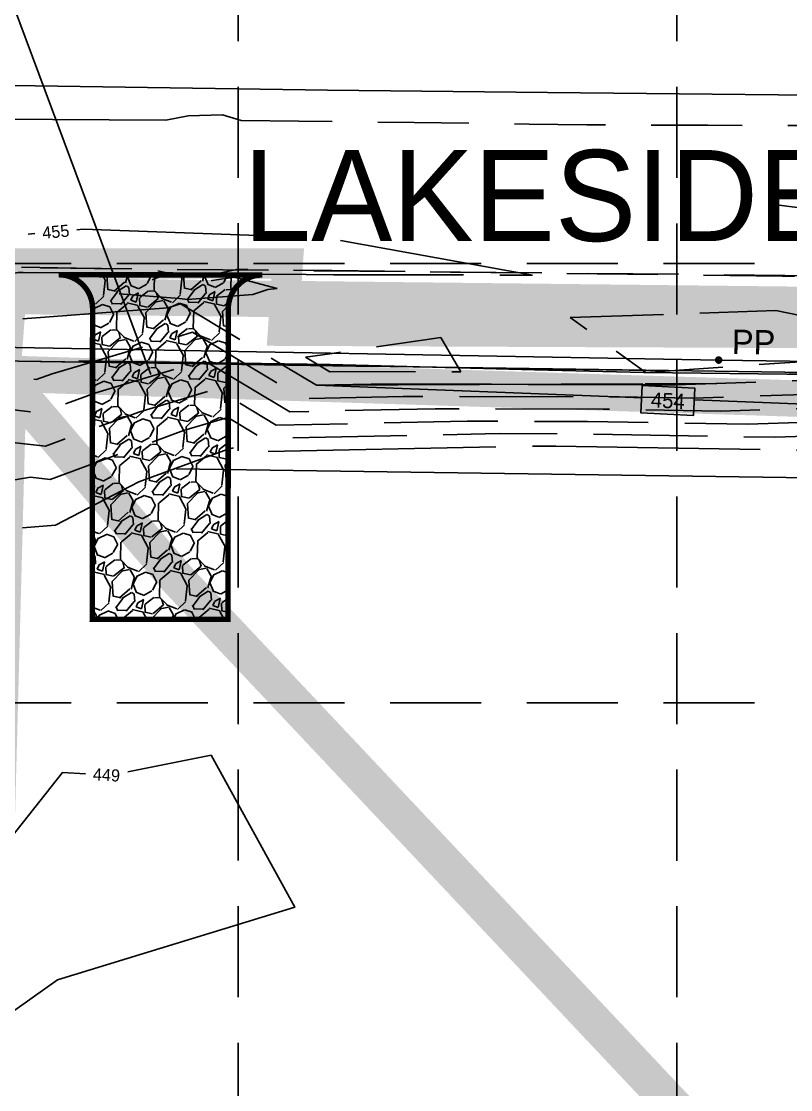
# Model space of a CAD drawing. Header units: inches. Extents: x 2439273 to 2445077, y 7048639 to 7057917.
# Drawn here: x 2439933.4 to 2440186.6, y 7054019.2 to 7054371.1 of the extents above; entities that cross this region are included whole.
import ezdxf
from ezdxf.enums import TextEntityAlignment as Align

# ---------------------------------------------------------------- set-up
doc = ezdxf.new("R2010")
doc.units = ezdxf.units.IN
doc.header["$LTSCALE"] = 300
doc.header["$MEASUREMENT"] = 0
for name, pattern in [('DASHED', [0.29, 0.25, -0.04]), ('DASHED2', [0.15, 0.1, -0.05]), ('DASHEDX2', [0.165, 0.125, -0.04]), ('FENCELINE1', [1.28, 0.5, -0.1, 0.08, -0.1, 0.5]), ('HIDDEN', [0.375, 0.25, -0.125]), ('PHANTOM', [4.25, 3.5, -0.15, 0.15, -0.15, 0.15, -0.15])]:
    doc.linetypes.add(name, pattern=pattern)
for name, color, linetype in [('BOUNDARY', 24, 'PHANTOM'), ('DRAINAGE_AREA', 250, 'DASHEDX2'), ('EC', 43, 'DASHEDX2'), ('GRID', 254, 'HIDDEN'), ('LEGEND', 7, 'Continuous'), ('LIMITS OF DISTURBANCE', 1, 'HIDDEN'), ('new', 3, 'Continuous'), ('PAVE', 10, 'Continuous'), ('PC', 43, 'DASHEDX2'), ('PLAT_TEXT', 50, 'Continuous'), ('SILT FENCE', 200, 'Continuous')]:
    doc.layers.add(name, color=color, linetype=linetype)
doc.styles.add('symbol', font='symbol.shx')
doc.styles.add('TMODELF', font='tmodelf')
doc.linetypes.add('DEPRESSION', pattern='A,0.3,["%",symbol,S=0.05,R=180,X=0,Y=0],0.0001', length=0.3001)

msp = doc.modelspace()

# ---------------------------------------------------------------- hatches: boundary and pattern name
at = {"layer": 'LEGEND'}
h = msp.add_hatch(dxfattribs=at)
h.set_pattern_fill('GRAVEL', color=4, scale=17.863048, angle=45.991, style=0)
h.set_pattern_definition([(274.003832, (2450774.3042, 7029191.7059), (16.343154285, -214.47781244), [2.403223, -237.919513]), (230.9607317, (2450774.472, 7029189.3085), (136.081192072, 166.582543234), [4.124006, -408.276494]), (178.5014317, (2450771.8745, 7029186.1053), (265.43151956, -8.04163422), [2.90789, -287.881459]), (313.2647317, (2450770.24624, 7029177.9921), (-244.54251, 261.062155926), [3.755492, -371.793593]), (338.8247317, (2450772.82015, 7029175.2573), (-216.22562329, 84.690258743), [3.682557, -364.573617]), (43.2647317, (2450776.2541, 7029173.9271), (-261.062155926, -244.54251), [3.755492, -371.793593]), (83.6852317, (2450778.9888, 7029176.501), (-32.863076184, -291.126817009), [4.966445, -491.677709]), (118.2463317, (2450779.53505, 7029181.4373), (-195.773229927, 362.969704553), [4.688836, -464.194909]), (167.4206317, (2450777.316, 7029185.5678), (-266.305425714, 58.558012758), [3.76821, -373.053206]), (221.227432, (2450773.6382, 7029186.3885), (149.365561485, 128.91364123), [4.301994, -210.7976]), (268.3884317, (2450770.4027, 7029183.5533), (-7.604668297, -290.689905901), [5.563411, -550.778069]), (184.805132, (2450782.6613, 7029190.5871), (-163.96104773, -15.46932233), [1.89886, -187.987934]), (217.4602317, (2450780.76915, 7029190.4281), (187.034852487, 142.197994972), [3.612569, -357.645219]), (270.99103, (2450777.902, 7029188.231), (12.847663, -12.410731), [2.52621, -22.735945]), (249.189632, (2450775.491, 7029188.8208), (36.35829729, 89.0597634), [1.360414, -134.680507]), (337.792432, (2450775.0078, 7029187.549), (-50.9537072, 24.38452697), [1.923904, -94.271559]), (76.954832, (2450776.789, 7029186.822), (11.53680678, 63.36443744), [3.124765, -101.033812]), (207.556132, (2450777.4943, 7029189.866), (37.6690985, 13.2846166), [2.259515, -54.22841]), (62.3805317, (2450767.8096, 7029180.0975), (85.56441546, 165.708711402), [3.165332, -313.368689]), (116.3372317, (2450769.277, 7029182.9022), (91.681428775, -187.90860157), [2.655539, -262.897771]), (339.189632, (2450774.9248, 7029192.3483), (-89.0597634, 36.35829729), [2.72081, -133.320111]), (29.6015317, (2450777.4681, 7029191.3816), (-162.650183336, -91.244529087), [3.165332, -313.368689]), (25.435032, (2450775.7751, 7029172.4029), (-87.74892591, -39.41691496), [3.052438, -149.569519]), (340.7661317, (2450778.5317, 7029173.7138), (-203.37783428, 72.279846143), [2.557596, -253.202333]), (112.792432, (2450787.8965, 7029180.066), (-39.41682167, 87.74896814), [2.72081, -133.320111]), (63.3450317, (2450786.8425, 7029182.5744), (-109.94891264, -216.662436155), [2.994401, -296.444862]), (115.435032, (2450781.8153, 7029173.7706), (39.41691496, -87.74892591), [1.526219, -151.095738]), (147.300932, (2450787.152, 7029179.295), (-63.8013443, 36.7952894), [0.910837, -90.173186]), (211.954832, (2450786.3854, 7029179.787), (50.07982265, 26.1322815), [3.682557, -69.968667]), (232.0000317, (2450783.2609, 7029177.8382), (111.25961859, 140.88730754), [3.412735, -337.860321]), (349.681132, (2450777.9453, 7029185.705), (-38.1060565, 11.9737726), [2.576245, -61.829887]), (39.1482317, (2450780.47984, 7029185.24355), (236.677775874, 193.588644565), [4.497808, -445.282263]), (106.936432, (2450783.968, 7029188.0831), (40.29071016, -138.2657324), [1.839108, -182.072229]), (135.99103, (2450783.432, 7029189.842), (-25.258386, -0.436932), [1.071783, -16.791265]), (166.2474317, (2450782.6272, 7029177.9536), (139.57649134, -35.48454985), [2.481606, -245.679793]), (94.003832, (2450780.2168, 7029178.5435), (-16.343154285, 214.47781244), [4.806446, -235.51629]), (45.99103, (2450779.881, 7029183.338), (-0.436932, 25.258386), [4.644393, -13.218656]), (11.2958317, (2450783.1079, 7029186.6786), (-214.040925877, -41.60132091), [2.824398, -279.61519]), (300.045632, (2450785.8776, 7029187.2319), (38.9799126, -62.4905682), [2.600896, -127.444061]), (253.6370317, (2450787.1799, 7029184.9805), (-107.327073885, -368.212838772), [4.234704, -419.236349]), (221.4171317, (2450785.98686, 7029180.9173), (-174.187053085, -154.608914083), [4.480035, -443.52295])])
edge = h.paths.add_edge_path()
edge.add_line((2440012.66, 7054287.56), (2439945.66, 7054287.65))
edge.add_arc((2439945.65, 7054276.49), 11.17, -0.0357, 89.9253, ccw=False)
edge.add_line((2439956.81, 7054276.48), (2439956.69, 7054174.15))
edge.add_line((2439956.69, 7054174.15), (2440001.39, 7054174.09))
edge.add_line((2440001.39, 7054174.09), (2440001.48, 7054276.4))
edge.add_arc((2440012.64, 7054276.4), 11.17, 89.9253, 179.9643, ccw=False)

# ---------------------------------------------------------------- linework, layer by layer
at = {"flags": 128}
msp.add_lwpolyline([(2439976.04, 7054254.81), (2439812.03, 7054695.07)], dxfattribs=at)
at = {"layer": 'BOUNDARY', "color": 7, "linetype": 'Continuous', "flags": 128}
for points in [[(2439892.07, 7053268.9), (2439901.69, 7054259.57), (2440742.68, 7054247.5), (2441794.56, 7054242.16), (2442795.54, 7052844.24), (2441884.27, 7052132.52)], [(2439892.07, 7053268.9), (2439901.69, 7054259.57), (2440742.68, 7054247.5), (2441794.56, 7054242.16), (2442795.54, 7052844.24), (2441884.27, 7052132.52)], [(2441887.27, 7052134.87), (2442552.74, 7052654.61), (2442674.12, 7053013.8), (2441794.56, 7054242.16), (2440742.68, 7054247.5), (2440741.35, 7054212.88), (2439984.36, 7054223.74)], [(2441887.27, 7052134.87), (2442552.74, 7052654.61), (2442674.12, 7053013.8), (2441794.56, 7054242.16), (2440742.68, 7054247.5), (2440741.35, 7054212.88), (2439984.36, 7054223.74)]]:
    msp.add_lwpolyline(points, dxfattribs=at)
msp.add_lwpolyline([(2440163.18, 7054259.54), (2440163.18, 7054259.54), (2440163.18, 7054259.54), (2440163.18, 7054259.54), (2440163.18, 7054259.54), (2440163.18, 7054259.54), (2440163.18, 7054259.54), (2440163.18, 7054259.54), (2440163.18, 7054259.54), (2440163.18, 7054259.54), (2440163.18, 7054259.54), (2440163.18, 7054259.54), (2440163.18, 7054259.54), (2440163.18, 7054259.54), (2440163.18, 7054259.54), (2440163.18, 7054259.54), (2440163.18, 7054259.54), (2440163.18, 7054259.54), (2440163.18, 7054259.54), (2440163.18, 7054259.54), (2440163.18, 7054259.54), (2440163.18, 7054259.54), (2440163.18, 7054259.54), (2440163.18, 7054259.54), (2440163.18, 7054259.54), (2440163.18, 7054259.54), (2440163.18, 7054259.54), (2440163.18, 7054259.54), (2440163.18, 7054259.54), (2440163.18, 7054259.54), (2440163.18, 7054259.54), (2440163.18, 7054259.54), (2440163.18, 7054259.54), (2440163.18, 7054259.54), (2440163.18, 7054259.54), (2440163.18, 7054259.54), (2440163.18, 7054259.54), (2440163.18, 7054259.54), (2440163.18, 7054259.54), (2440163.18, 7054259.54), (2440163.18, 7054259.54), (2440163.18, 7054259.54), (2440163.18, 7054259.54), (2440163.18, 7054259.54), (2440163.18, 7054259.54), (2440163.18, 7054259.54), (2440163.18, 7054259.54), (2440163.18, 7054259.54), (2440163.18, 7054259.54), (2440163.18, 7054259.54), (2440163.18, 7054259.54), (2440163.18, 7054259.54), (2440163.18, 7054259.54), (2440163.18, 7054259.54), (2440163.18, 7054259.54), (2440163.18, 7054259.54), (2440163.18, 7054259.54), (2440163.18, 7054259.54), (2440163.18, 7054259.54), (2440163.18, 7054259.54), (2440163.18, 7054259.54), (2440163.18, 7054259.54), (2440163.18, 7054259.54), (2440163.18, 7054259.54), (2440163.18, 7054259.54), (2440163.18, 7054259.54), (2440163.18, 7054259.54), (2440163.18, 7054259.54), (2440163.18, 7054259.54), (2440163.18, 7054259.54), (2440163.18, 7054259.54), (2440163.18, 7054259.54), (2440163.18, 7054259.54), (2440163.18, 7054259.54), (2440163.18, 7054259.54), (2440163.18, 7054259.54), (2440163.18, 7054259.54), (2440163.18, 7054259.54), (2440163.18, 7054259.54), (2440163.18, 7054259.54), (2440163.18, 7054259.54), (2440163.18, 7054259.54), (2440163.18, 7054259.54), (2440163.18, 7054259.54), (2440163.18, 7054259.54), (2440163.18, 7054259.54), (2440163.18, 7054259.54), (2440163.18, 7054259.54), (2440163.18, 7054259.54), (2440163.18, 7054259.54), (2440163.18, 7054259.54), (2440163.18, 7054259.54), (2440163.18, 7054259.54), (2440163.18, 7054259.54), (2440163.18, 7054259.54), (2440163.18, 7054259.54), (2440163.18, 7054259.54), (2440163.18, 7054259.54), (2440163.18, 7054259.54), (2440163.18, 7054259.54), (2440163.18, 7054259.54), (2440163.18, 7054259.54)], close=True, dxfattribs=at)
msp.add_lwpolyline([(2440163.18, 7054259.54), (2440163.18, 7054259.54), (2440163.18, 7054259.54), (2440163.18, 7054259.54), (2440163.18, 7054259.54), (2440163.18, 7054259.54), (2440163.18, 7054259.54), (2440163.18, 7054259.54), (2440163.18, 7054259.54), (2440163.18, 7054259.54), (2440163.18, 7054259.54), (2440163.18, 7054259.54), (2440163.18, 7054259.54), (2440163.18, 7054259.54), (2440163.18, 7054259.54), (2440163.18, 7054259.54), (2440163.18, 7054259.54), (2440163.18, 7054259.54), (2440163.18, 7054259.54), (2440163.18, 7054259.54), (2440163.18, 7054259.54), (2440163.18, 7054259.54), (2440163.18, 7054259.54), (2440163.18, 7054259.54), (2440163.18, 7054259.54), (2440163.18, 7054259.54), (2440163.18, 7054259.54), (2440163.18, 7054259.54), (2440163.18, 7054259.54), (2440163.18, 7054259.54), (2440163.18, 7054259.54), (2440163.18, 7054259.54), (2440163.18, 7054259.54), (2440163.18, 7054259.54), (2440163.18, 7054259.54), (2440163.18, 7054259.54), (2440163.18, 7054259.54), (2440163.18, 7054259.54), (2440163.18, 7054259.54), (2440163.18, 7054259.54), (2440163.18, 7054259.54), (2440163.18, 7054259.54), (2440163.18, 7054259.54), (2440163.18, 7054259.54), (2440163.18, 7054259.54), (2440163.18, 7054259.54), (2440163.18, 7054259.54), (2440163.18, 7054259.54), (2440163.18, 7054259.54), (2440163.18, 7054259.54), (2440163.18, 7054259.54), (2440163.18, 7054259.54), (2440163.18, 7054259.54), (2440163.18, 7054259.54), (2440163.18, 7054259.54), (2440163.18, 7054259.54), (2440163.18, 7054259.54), (2440163.18, 7054259.54), (2440163.18, 7054259.54), (2440163.18, 7054259.54), (2440163.18, 7054259.54), (2440163.18, 7054259.54), (2440163.18, 7054259.54), (2440163.18, 7054259.54), (2440163.18, 7054259.54), (2440163.18, 7054259.54), (2440163.18, 7054259.54), (2440163.18, 7054259.54), (2440163.18, 7054259.54), (2440163.18, 7054259.54), (2440163.18, 7054259.54), (2440163.18, 7054259.54), (2440163.18, 7054259.54), (2440163.18, 7054259.54), (2440163.18, 7054259.54), (2440163.18, 7054259.54), (2440163.18, 7054259.54), (2440163.18, 7054259.54), (2440163.18, 7054259.54), (2440163.18, 7054259.54), (2440163.18, 7054259.54), (2440163.18, 7054259.54), (2440163.18, 7054259.54), (2440163.18, 7054259.54), (2440163.18, 7054259.54), (2440163.18, 7054259.54), (2440163.18, 7054259.54), (2440163.18, 7054259.54), (2440163.18, 7054259.54), (2440163.18, 7054259.54), (2440163.18, 7054259.54), (2440163.18, 7054259.54), (2440163.18, 7054259.54), (2440163.18, 7054259.54), (2440163.18, 7054259.54), (2440163.18, 7054259.54), (2440163.18, 7054259.54), (2440163.18, 7054259.54), (2440163.18, 7054259.54), (2440163.18, 7054259.54), (2440163.18, 7054259.54), (2440163.18, 7054259.54)], close=True, dxfattribs=at)
at = {"layer": 'DRAINAGE_AREA', "color": 7, "linetype": 'DASHED', "const_width": 12, "flags": 128}
msp.add_lwpolyline([(2439927.07, 7054255.07), (2439929, 7054280.67), (2440619.13, 7054272.87), (2440855.12, 7054286.63), (2440930.94, 7054296.79), (2440991.18, 7054326.33), (2441067.88, 7054375.23), (2441071.55, 7054382.41), (2441083.37, 7054409.11), (2441093.7, 7054436.41), (2441102.52, 7054464.23), (2441109.8, 7054492.51), (2441115.51, 7054521.14), (2441119.64, 7054550.03), (2441122.27, 7054580.2), (2441123.39, 7054633.45), (2441123.9, 7054697.01), (2441123.48, 7054712.77), (2441123.62, 7054716.48), (2441124.04, 7054720.63), (2441124.71, 7054724.75), (2441125.63, 7054728.83), (2441126.79, 7054732.83), (2441128.2, 7054736.76), (2441129.84, 7054740.6), (2441131.83, 7054744.54), (2441135.13, 7054750.24), (2441136.03, 7054750.97), (2441181.58, 7054821.94), (2441182.94, 7054829.74), (2441210.98, 7054875.68), (2441225.67, 7054901.14), (2441239.01, 7054927.69), (2441250.75, 7054954.57), (2441261.02, 7054982.05), (2441262.65, 7054987.25), (2441028.19, 7055347.34), (2440803.32, 7055658.83), (2441025.73, 7055819.69), (2441064.92, 7055847.87), (2441219.34, 7055672.43), (2441244.56, 7055582.88), (2441412.53, 7055388.63), (2441492.49, 7055285.2), (2441504.9, 7055234.59), (2441580.85, 7055211.59), (2441610.78, 7055078.31), (2441748.83, 7054649.57), (2441766.62, 7054624.73)], dxfattribs=at)
msp.add_lwpolyline([(2442339.33, 7052488.11), (2441944.32, 7053038.98), (2441425.83, 7053529.27), (2440720.64, 7053748.87), (2440182.82, 7053976.89), (2439984.74, 7054187.38), (2439927.07, 7054255.07), (2441797.82, 7054196.27), (2442649.46, 7053003.31), (2442524.18, 7052632.56), (2442339.33, 7052488.11)], close=True, dxfattribs=at)
at = {"layer": 'EC', "color": 43, "linetype": 'DASHEDX2', "flags": 128}
for points in [[(2440179.48, 7054311.04), (2440228.46, 7054304.74), (2440251.32, 7054301.8), (2440311.35, 7054299.49), (2440346.02, 7054300.09), (2440352.83, 7054299.01), (2440351.47, 7054302.62), (2440354.03, 7054302.73), (2440366.02, 7054298.87), (2440419.65, 7054296.08), (2440466.49, 7054288.32), (2440474.14, 7054286.45), (2440484.36, 7054284.27), (2440470.31, 7054284.31), (2440447.9, 7054284.41), (2440395.65, 7054284.63), (2440393.7, 7054284.18), (2440385.04, 7054282.71), (2440375.62, 7054282.84), (2440374.14, 7054282.89), (2440367.27, 7054284.28), (2440374.05, 7054281.49), (2440378.25, 7054281.68), (2440385.07, 7054281.57), (2440390.74, 7054282.27), (2440411.08, 7054279.6), (2440411.09, 7054279.23), (2440413.4, 7054277.56), (2440382.9, 7054277.35), (2440376.19, 7054277.98), (2440365.07, 7054277.99), (2440365.53, 7054279.74), (2440365.48, 7054280.17), (2440362.04, 7054284.1), (2440361.79, 7054284.88), (2440349.92, 7054285.11), (2440289.39, 7054285.49), (2440268.04, 7054285.69), (2440233.26, 7054285.81), (2440233.29, 7054283.23), (2440205.43, 7054281.64), (2440205.6, 7054280.37), (2440205.82, 7054276.65), (2440220.41, 7054267.86), (2440181.75, 7054275.82), (2440114.02, 7054273.57), (2440138.91, 7054255.4), (2440233.18, 7054262.02), (2440241.41, 7054262.5), (2440243.67, 7054262.5), (2440268.89, 7054271.86), (2440321.78, 7054269.75), (2440353.91, 7054272.65), (2440378.69, 7054272.29), (2440394.51, 7054271.1), (2440468.4, 7054268.29), (2440559.88, 7054253.94), (2440560.63, 7054253.92), (2440653.9, 7054251.98), (2440702.3, 7054253.55), (2440741.41, 7054255.03), (2440758.5, 7054253.81), (2440760.27, 7054253.45), (2440762, 7054253.65), (2440811.38, 7054254.09)], [(2439884.3, 7054227.65), (2439886.86, 7054226.19), (2439888.02, 7054226.39), (2439903.09, 7054215.14), (2439936.42, 7054220.94), (2439942.87, 7054220.22), (2439986.72, 7054236.28), (2440001.35, 7054240.62), (2440012.9, 7054233.7), (2440090.71, 7054235.3), (2440114.51, 7054235.24), (2440181.58, 7054234.1), (2440206.17, 7054234.91), (2440271.62, 7054233.66), (2440296.73, 7054233.86), (2440361.92, 7054232.53), (2440368.31, 7054233.38), (2440385.98, 7054231.73), (2440530.87, 7054232.47), (2440557.62, 7054232.06), (2440626.1, 7054230.56), (2440650.72, 7054229.96), (2440722.84, 7054234.36), (2440742.28, 7054235.34), (2440745.47, 7054234.7), (2440769.37, 7054237.42), (2440802.64, 7054237.71), (2440862.06, 7054238.22), (2440899.29, 7054237.98), (2440962.13, 7054235.85), (2441001.31, 7054235.55), (2441076.28, 7054234.15), (2441151.74, 7054235.32), (2441191.64, 7054235.84), (2441228.75, 7054235.33), (2441295.5, 7054235.03), (2441318.19, 7054235.4), (2441381.33, 7054236.4), (2441406.26, 7054236.06), (2441470.16, 7054235.48), (2441493.24, 7054234.42), (2441564.59, 7054234.08), (2441591.35, 7054234.26), (2441651.38, 7054233), (2441674.91, 7054237.33), (2441733.63, 7054241.84), (2441777.54, 7054271.83)], [(2439842.19, 7054265.46), (2439863.76, 7054263.3), (2439864.41, 7054263.25), (2439865.05, 7054263.13), (2439865.68, 7054262.94), (2439866.28, 7054262.69), (2439866.84, 7054262.47), (2439867.37, 7054262.19), (2439867.86, 7054261.85), (2439868.32, 7054261.46), (2439868.69, 7054261.08), (2439869.12, 7054260.76), (2439873.75, 7054257.75), (2439875.05, 7054256.33), (2439880.36, 7054253.31), (2439902.22, 7054257.08), (2439902.6, 7054256.8), (2439903.43, 7054256.94), (2439938.28, 7054253.1), (2439943.52, 7054255.01), (2439989.67, 7054268.68), (2440026.09, 7054246.88), (2440059.04, 7054247.55), (2440130.13, 7054247.38), (2440154.46, 7054246.97), (2440234.77, 7054249.62), (2440248.34, 7054249.36), (2440339.55, 7054250.11), (2440344.8, 7054250), (2440371.28, 7054253.5), (2440444.47, 7054246.7), (2440480.07, 7054246.88), (2440559.75, 7054245.68), (2440573.88, 7054245.37), (2440652.57, 7054243.44), (2440674.24, 7054244.76), (2440738.9, 7054248.01), (2440743, 7054248.16), (2440743.52, 7054248.13), (2440754.35, 7054245.95), (2440764.95, 7054247.16), (2440839.16, 7054247.82), (2440860.07, 7054248), (2440942.79, 7054247.46), (2440961.65, 7054246.82), (2441047.75, 7054246.14), (2441076.04, 7054245.62), (2441104.51, 7054246.06), (2441192.22, 7054247.19), (2441273.8, 7054246.08), (2441294.9, 7054245.99), (2441355.11, 7054246.96), (2441380.18, 7054247.36), (2441446.45, 7054246.45), (2441470, 7054246.24), (2441531.65, 7054243.42), (2441560.94, 7054243.28), (2441629.77, 7054243.74), (2441649.54, 7054243.33), (2441712.19, 7054254.87), (2441726.15, 7054255.94), (2441736.6, 7054263.07)], [(2439866.91, 7054245.35), (2439884.69, 7054235.23), (2439892.75, 7054236.62), (2439902.93, 7054229.03), (2439925.43, 7054232.94), (2439941.34, 7054231.18), (2439972.32, 7054242.53), (2439997.46, 7054249.97), (2440017.3, 7054238.09), (2440080.15, 7054239.38), (2440119.71, 7054239.29), (2440172.54, 7054238.39), (2440215.7, 7054239.81), (2440263.86, 7054238.89), (2440311, 7054239.28), (2440356.21, 7054238.36), (2440369.3, 7054240.09), (2440405.47, 7054236.72), (2440513.94, 7054237.27), (2440558.33, 7054236.6), (2440608.69, 7054235.5), (2440651.34, 7054234.45), (2440706.64, 7054237.83), (2440742.54, 7054239.63), (2440748.43, 7054238.45), (2440767.89, 7054240.66), (2440814.81, 7054241.08), (2440861.39, 7054241.48), (2440913.79, 7054241.14), (2440961.97, 7054239.51), (2441016.79, 7054239.08), (2441076.2, 7054237.97), (2441136, 7054238.9), (2441191.83, 7054239.62), (2441243.77, 7054238.92), (2441295.3, 7054238.68), (2441330.5, 7054239.25), (2441380.95, 7054240.05), (2441419.66, 7054239.52), (2441470.11, 7054239.06), (2441506.04, 7054237.42), (2441563.37, 7054237.15), (2441604.15, 7054237.42), (2441650.77, 7054236.44), (2441687.34, 7054243.18), (2441731.14, 7054246.54), (2441763.89, 7054268.91)], [(2439854.26, 7054255.85), (2439864.43, 7054254.83), (2439864.73, 7054254.8), (2439865.03, 7054254.75), (2439865.33, 7054254.66), (2439865.61, 7054254.54), (2439865.88, 7054254.43), (2439866.13, 7054254.3), (2439866.36, 7054254.14), (2439866.57, 7054253.96), (2439866.75, 7054253.78), (2439866.95, 7054253.63), (2439869.13, 7054252.21), (2439869.75, 7054251.54), (2439882.52, 7054244.27), (2439897.49, 7054246.85), (2439902.76, 7054242.91), (2439914.43, 7054244.94), (2439939.81, 7054242.14), (2439957.92, 7054248.77), (2439993.56, 7054259.33), (2440021.7, 7054242.49), (2440069.6, 7054243.47), (2440124.92, 7054243.34), (2440163.5, 7054242.68), (2440225.23, 7054244.72), (2440256.1, 7054244.13), (2440325.28, 7054244.7), (2440350.51, 7054244.18), (2440370.29, 7054246.79), (2440424.97, 7054241.71), (2440497.01, 7054242.08), (2440559.04, 7054241.14), (2440591.28, 7054240.43), (2440651.96, 7054238.95), (2440690.44, 7054241.3), (2440742.81, 7054243.92), (2440751.39, 7054242.2), (2440766.42, 7054243.91), (2440826.99, 7054244.45), (2440860.73, 7054244.74), (2440928.29, 7054244.3), (2440961.81, 7054243.17), (2441032.27, 7054242.61), (2441076.12, 7054241.8), (2441120.25, 7054242.48), (2441192.03, 7054243.4), (2441258.79, 7054242.5), (2441295.1, 7054242.34), (2441342.8, 7054243.1), (2441380.57, 7054243.7), (2441433.06, 7054242.99), (2441470.06, 7054242.65), (2441518.85, 7054240.42), (2441562.16, 7054240.21), (2441616.96, 7054240.58), (2441650.16, 7054239.88), (2441699.76, 7054249.02), (2441728.65, 7054251.24), (2441732.81, 7054254.08)]]:
    msp.add_lwpolyline(points, dxfattribs=at)
at = {"layer": 'EC', "color": 43, "linetype": 'DASHED', "flags": 128}
for points in [[(2439951.59, 7054302.46), (2439953.74, 7054302.66), (2440008.25, 7054300.73), (2440020.98, 7054300.01), (2440036.59, 7054299.23), (2440101.68, 7054287.52), (2440036.16, 7054287.66), (2440027.08, 7054287.75), (2440005.35, 7054287.87), (2440004.64, 7054287.69), (2439996.13, 7054285.83), (2439995.97, 7054285.83), (2439994, 7054285.82), (2439995.25, 7054285.61), (2439996.14, 7054285.71), (2440003.58, 7054286.9), (2440017.63, 7054283.08), (2440014.51, 7054282.79), (2440009.6, 7054281.13), (2439988.03, 7054279.48), (2439985.43, 7054279.79), (2439965.56, 7054281.38), (2439969.58, 7054282.89), (2439969.59, 7054283.37), (2439978.61, 7054286.81), (2439980.19, 7054286.93), (2439977.42, 7054287.59), (2439977.11, 7054287.68), (2439945.76, 7054288.24), (2439933.97, 7054288.41), (2439933.3, 7054288.39), (2439932.87, 7054288.42), (2439932.29, 7054288.33), (2439931.78, 7054288.3), (2439931.11, 7054288.17), (2439930.7, 7054288.07), (2439929.89, 7054287.79), (2439929.64, 7054287.7), (2439928.63, 7054287.2), (2439928.49, 7054287.11), (2439925.19, 7054287.2), (2439915.74, 7054287.48), (2439908.02, 7054287.73), (2439903.85, 7054287.94), (2439903.25, 7054288.25), (2439903.2, 7054288.27), (2439902.21, 7054288.63), (2439902.08, 7054288.66), (2439901.14, 7054288.87), (2439900.94, 7054288.91), (2439900.04, 7054288.99), (2439899.25, 7054288.96), (2439898.94, 7054288.97), (2439892.33, 7054289.02), (2439876.04, 7054289.32)], [(2439935.64, 7054300.98), (2439937.79, 7054301.18)], [(2439851.62, 7054272.92), (2439863.09, 7054271.77), (2439864.09, 7054271.69), (2439865.07, 7054271.51), (2439866.02, 7054271.22), (2439866.94, 7054270.84), (2439867.8, 7054270.5), (2439868.61, 7054270.07), (2439869.37, 7054269.55), (2439870.06, 7054268.96), (2439870.64, 7054268.38), (2439871.28, 7054267.88), (2439877.52, 7054263.84), (2439877.6, 7054263.79), (2439877.69, 7054263.75), (2439877.79, 7054263.73), (2439877.88, 7054263.72), (2439877.98, 7054263.72), (2439878.08, 7054263.73), (2439878.18, 7054263.76), (2439878.28, 7054263.79), (2439878.37, 7054263.85), (2439878.45, 7054263.92), (2439879.87, 7054263.89), (2439899.33, 7054262.34), (2439899.41, 7054262.44), (2439899.47, 7054262.55), (2439899.52, 7054262.68), (2439899.55, 7054262.81), (2439899.57, 7054262.96), (2439899.58, 7054263.11), (2439899.57, 7054263.26), (2439902.89, 7054264.36), (2439908.45, 7054265.76), (2439929.46, 7054272.73), (2439981.55, 7054276.78), (2439985.77, 7054278.03), (2440030.49, 7054251.27), (2440048.48, 7054251.64), (2440135.34, 7054251.43), (2440145.42, 7054251.26), (2440218.2, 7054253.66), (2440242.1, 7054255.07), (2440249.98, 7054255.07), (2440306.68, 7054256), (2440329.52, 7054257.31)], [(2439933.71, 7054204.28), (2439944.6, 7054205.17), (2439972.09, 7054219.41), (2440001.12, 7054230.04), (2440005.25, 7054231.26), (2440008.51, 7054229.31), (2440101.27, 7054231.21), (2440109.3, 7054231.2), (2440190.62, 7054229.81), (2440196.64, 7054230), (2440279.38, 7054228.42), (2440282.45, 7054228.45), (2440345.96, 7054227.15), (2440359.36, 7054219.49), (2440368.07, 7054208.64), (2440374.96, 7054223.63), (2440382.7, 7054226.83), (2440458.31, 7054227.21)]]:
    msp.add_lwpolyline(points, dxfattribs=at)
at = {"layer": 'EC', "color": 43, "linetype": 'DASHEDX2', "flags": 128}
msp.add_lwpolyline([(2440026.91, 7054260.44), (2440034.89, 7054255.66), (2440037.92, 7054255.72), (2440078.08, 7054255.63), (2440071.46, 7054266.98), (2440035.72, 7054261.75), (2440026.91, 7054260.44)], close=True, dxfattribs=at)
at = {"layer": 'EC', "color": 43, "linetype": 'DEPRESSION', "flags": 128}
msp.add_lwpolyline([(2439968.39, 7054123.85), (2439995.82, 7054129.33), (2440023.36, 7054079.22), (2439945.23, 7054055.37), (2439927.84, 7054042.96), (2439924.46, 7054095.31), (2439946.86, 7054123.6), (2439954.47, 7054123.2)], dxfattribs=at)
at = {"layer": 'GRID', "linetype": 'HIDDEN', "ltscale": 0.4}
for p, q in [((2440149.49, 7049369.58), (2440148.88, 7057760.43)), ((2440006.06, 7049369.6), (2440003.76, 7057759.32)), ((2439424.76, 7054291.31), (2444925.44, 7054291.31)), ((2439424.76, 7054146.56), (2444925.44, 7054146.56))]:
    msp.add_line(p, q, dxfattribs=at)
at = {"layer": 'LEGEND', "color": 4, "const_width": 1.79}
msp.add_lwpolyline([(2440012.66, 7054287.56), (2439945.66, 7054287.65, -0.414014), (2439956.81, 7054276.48), (2439956.69, 7054174.15), (2440001.39, 7054174.09), (2440001.48, 7054276.4, -0.414413)], format="xyb", close=True, dxfattribs=at)
at = {"layer": 'LIMITS OF DISTURBANCE', "linetype": 'HIDDEN', "ltscale": 0.5, "const_width": 10, "flags": 128}
msp.add_lwpolyline([(2442127.26, 7051363.13), (2442204.09, 7051407.4), (2442248.38, 7051334.22), (2442321.6, 7051300.79), (2442978.74, 7051264.65), (2442873.88, 7051467.94), (2442844.44, 7051663.98), (2442837.95, 7051847.23), (2442855.8, 7052101.84), (2442920.69, 7052448.89), (2442846.06, 7052487.81), (2442745.47, 7052429.43), (2442638.38, 7052301.31), (2442479.38, 7052533.22), (2442601.96, 7052602.51), (2442577.23, 7052676.96), (2442623.92, 7052843.85), (2442677.39, 7052988.58), (2442817.73, 7052854.99), (2442880.11, 7052869.46), (2442848.94, 7052940.23), (2441864.58, 7054261.3), (2440019.52, 7054269.21), (2440021.06, 7054291.38), (2439890.93, 7054291.38), (2439873.84, 7053725.81), (2439992.24, 7053477.48), (2440095.11, 7053461.96), (2440589.34, 7053162.55), (2441040.79, 7052879.46), (2441280.09, 7052734.83), (2441479.14, 7052560.14), (2441546.56, 7052439.76), (2441527.16, 7052421.21), (2441549.25, 7052380.14), (2441642.5, 7052242.64), (2441664.33, 7052251.23), (2441824.68, 7051951.87), (2441858.86, 7051917.87), (2441968.47, 7052034.67), (2442364.55, 7052357.17), (2442528.26, 7052145), (2442257.34, 7051826.22), (2442200.93, 7051726.79), (2442147.48, 7051624.4), (2442128.18, 7051520.52), (2442178.81, 7051440.13), (2442105.98, 7051398.87), (2442104.54, 7051397.79), (2442122.55, 7051359.6)], close=True, dxfattribs=at)
at = {"layer": 'new', "color": 3, "linetype": 'Continuous', "flags": 128}
for points in [[(2439834.16, 7054351.38), (2440034.12, 7054348.5), (2440106.56, 7054347.71), (2440182.54, 7054346.87), (2440265.86, 7054345.74)], [(2439885.01, 7053668.74), (2439888.94, 7053859.82), (2439894.09, 7054055.82), (2439897.42, 7054244.69), (2439898.57, 7054264.08), (2439919.33, 7054263.85), (2440162.93, 7054259.55), (2440342.54, 7054256.94), (2440407.04, 7054256.3), (2440626.5, 7054253.03), (2440858.24, 7054251.7), (2440885.2, 7054251.51)]]:
    msp.add_lwpolyline(points, dxfattribs=at)
at = {"layer": 'new', "color": 7, "linetype": 'DASHED2'}
for points in [[(2439792.66, 7054340.21), (2439811.61, 7054340), (2439830.56, 7054339.79), (2439849.51, 7054339.57), (2439868.46, 7054339.36), (2439887.41, 7054339.15), (2439906.36, 7054338.94), (2439924.99, 7054338.86), (2439943.61, 7054338.78), (2439962.24, 7054338.7), (2439980.87, 7054338.61), (2439988.3, 7054340.01), (2439999.57, 7054340.3), (2440005.72, 7054338.49)], [(2440599.66, 7054283.31), (2439814, 7054291.12), (2439795.7, 7054291.3), (2439777.4, 7054291.49), (2439758.35, 7054291.4), (2439739.31, 7054291.31), (2439720.26, 7054291.23), (2439701.22, 7054291.14), (2439682.17, 7054291.06), (2439662.88, 7054289.43), (2439643.59, 7054287.81), (2439624.92, 7054283.92), (2439606.24, 7054280.04), (2439587.57, 7054276.16), (2439568.9, 7054272.27), (2439550.22, 7054268.39), (2439534.39, 7054264.89), (2439518.55, 7054261.4), (2439502.72, 7054257.9), (2439496.46, 7054255.15), (2439485.49, 7054252.58), (2439479.62, 7054252.33), (2439467.33, 7054249.81), (2439467.3, 7054249.81)]]:
    msp.add_lwpolyline(points, dxfattribs=at)
at = {"layer": 'new', "color": 3, "linetype": 'DASHED2', "flags": 128}
for points in [[(2440005.72, 7054338.49), (2440024.69, 7054338.25), (2440043.66, 7054338.01), (2440062.64, 7054337.77), (2440081.61, 7054337.54), (2440100.58, 7054337.3), (2440119.55, 7054337.06), (2440139.45, 7054336.98), (2440159.35, 7054336.9), (2440179.25, 7054336.83), (2440199.15, 7054336.75), (2440219.05, 7054336.67), (2440238.95, 7054336.59), (2440258.85, 7054336.52), (2440277.07, 7054336.24), (2440295.29, 7054335.96), (2440313.52, 7054335.68), (2440331.74, 7054335.41), (2440349.96, 7054335.13), (2440367.54, 7054334.86)], [(2439933.37, 7054290.11), (2439976.51, 7054289.38), (2439984.49, 7054287.53), (2439995.52, 7054287.49), (2440004.73, 7054289.43), (2440035.56, 7054289.03), (2440108.16, 7054288.1), (2440183.94, 7054287.18), (2440267.49, 7054286.16), (2440349.27, 7054285.28), (2440363.93, 7054285.14), (2440373.53, 7054283.04), (2440384.41, 7054282.85), (2440395.04, 7054284.58), (2440469.7, 7054283.7), (2440602.27, 7054282.02)]]:
    msp.add_lwpolyline(points, dxfattribs=at)
at = {"layer": 'new', "color": 3, "linetype": 'PHANTOM', "flags": 128}
msp.add_lwpolyline([(2439892.07, 7053268.9), (2439901.69, 7054259.57), (2440742.68, 7054247.5), (2441794.56, 7054242.16), (2442795.54, 7052844.24), (2441884.27, 7052132.52)], dxfattribs=at)
at = {"layer": 'new', "color": 3, "linetype": 'FENCELINE1', "flags": 128}
msp.add_lwpolyline([(2439894.5, 7053692.32), (2439895.86, 7053799.36), (2439897.65, 7053881.04), (2439898.38, 7053984.44), (2439899.87, 7054107.09), (2439902.33, 7054202.56), (2439901.87, 7054259.9), (2439936.95, 7054259.47), (2440035.06, 7054258.08), (2440138.29, 7054255.42), (2440241.51, 7054254.21), (2440342.56, 7054251.89), (2440462.78, 7054251.47), (2440559.55, 7054248.75), (2440652.61, 7054248.41), (2440742.29, 7054246.79)], dxfattribs=at)
at = {"layer": 'new', "color": 3, "linetype": 'Continuous', "flags": 128}
for points in [[(2440163.93, 7054259.55), (2440163.93, 7054259.61), (2440163.92, 7054259.67), (2440163.91, 7054259.73), (2440163.9, 7054259.8), (2440163.88, 7054259.86), (2440163.86, 7054259.91), (2440163.83, 7054259.97), (2440163.8, 7054260.03), (2440163.77, 7054260.08), (2440163.74, 7054260.13), (2440163.7, 7054260.18), (2440163.66, 7054260.23), (2440163.61, 7054260.28), (2440163.57, 7054260.32), (2440163.52, 7054260.36), (2440163.46, 7054260.39), (2440163.41, 7054260.42), (2440163.35, 7054260.45), (2440163.3, 7054260.48), (2440163.24, 7054260.5), (2440163.18, 7054260.52), (2440163.12, 7054260.53), (2440163.05, 7054260.54), (2440162.99, 7054260.54), (2440162.93, 7054260.55), (2440162.87, 7054260.54), (2440162.8, 7054260.54), (2440162.74, 7054260.53), (2440162.68, 7054260.52), (2440162.62, 7054260.5), (2440162.56, 7054260.48), (2440162.5, 7054260.45), (2440162.45, 7054260.42), (2440162.39, 7054260.39), (2440162.34, 7054260.36), (2440162.29, 7054260.32), (2440162.24, 7054260.28), (2440162.2, 7054260.23), (2440162.16, 7054260.18), (2440162.12, 7054260.13), (2440162.08, 7054260.08), (2440162.05, 7054260.03), (2440162.02, 7054259.97), (2440162, 7054259.91), (2440161.98, 7054259.86), (2440161.96, 7054259.8), (2440161.95, 7054259.73), (2440161.94, 7054259.67), (2440161.93, 7054259.61), (2440161.93, 7054259.55), (2440161.93, 7054259.48), (2440161.94, 7054259.42), (2440161.95, 7054259.36), (2440161.96, 7054259.3), (2440161.98, 7054259.24), (2440162, 7054259.18), (2440162.02, 7054259.12), (2440162.05, 7054259.06), (2440162.08, 7054259.01), (2440162.12, 7054258.96), (2440162.16, 7054258.91), (2440162.2, 7054258.86), (2440162.24, 7054258.82), (2440162.29, 7054258.78), (2440162.34, 7054258.74), (2440162.39, 7054258.7), (2440162.45, 7054258.67), (2440162.5, 7054258.64), (2440162.56, 7054258.62), (2440162.62, 7054258.6), (2440162.68, 7054258.58), (2440162.74, 7054258.56), (2440162.8, 7054258.55), (2440162.87, 7054258.55), (2440162.93, 7054258.55), (2440162.99, 7054258.55), (2440163.05, 7054258.55), (2440163.12, 7054258.56), (2440163.18, 7054258.58), (2440163.24, 7054258.6), (2440163.3, 7054258.62), (2440163.35, 7054258.64), (2440163.41, 7054258.67), (2440163.46, 7054258.7), (2440163.52, 7054258.74), (2440163.57, 7054258.78), (2440163.61, 7054258.82), (2440163.66, 7054258.86), (2440163.7, 7054258.91), (2440163.74, 7054258.96), (2440163.77, 7054259.01), (2440163.8, 7054259.06), (2440163.83, 7054259.12), (2440163.86, 7054259.18), (2440163.88, 7054259.24), (2440163.9, 7054259.3), (2440163.91, 7054259.36), (2440163.92, 7054259.42), (2440163.93, 7054259.48), (2440163.93, 7054259.55)], [(2440163.43, 7054259.54), (2440163.43, 7054259.57), (2440163.43, 7054259.6), (2440163.42, 7054259.63), (2440163.41, 7054259.66), (2440163.41, 7054259.69), (2440163.4, 7054259.72), (2440163.38, 7054259.75), (2440163.37, 7054259.78), (2440163.35, 7054259.81), (2440163.34, 7054259.83), (2440163.32, 7054259.86), (2440163.3, 7054259.88), (2440163.28, 7054259.91), (2440163.25, 7054259.93), (2440163.23, 7054259.95), (2440163.2, 7054259.96), (2440163.18, 7054259.98), (2440163.15, 7054260), (2440163.12, 7054260.01), (2440163.09, 7054260.02), (2440163.06, 7054260.03), (2440163.03, 7054260.04), (2440163, 7054260.04), (2440162.97, 7054260.05), (2440162.94, 7054260.05), (2440162.9, 7054260.05), (2440162.87, 7054260.04), (2440162.84, 7054260.04), (2440162.81, 7054260.03), (2440162.78, 7054260.02), (2440162.75, 7054260.01), (2440162.72, 7054260), (2440162.69, 7054259.99), (2440162.67, 7054259.97), (2440162.64, 7054259.96), (2440162.62, 7054259.94), (2440162.59, 7054259.92), (2440162.57, 7054259.89), (2440162.55, 7054259.87), (2440162.53, 7054259.85), (2440162.51, 7054259.82), (2440162.49, 7054259.79), (2440162.48, 7054259.77), (2440162.47, 7054259.74), (2440162.46, 7054259.71), (2440162.45, 7054259.68), (2440162.44, 7054259.65), (2440162.43, 7054259.62), (2440162.43, 7054259.58), (2440162.43, 7054259.55), (2440162.43, 7054259.52), (2440162.43, 7054259.49), (2440162.44, 7054259.46), (2440162.44, 7054259.43), (2440162.45, 7054259.4), (2440162.46, 7054259.37), (2440162.47, 7054259.34), (2440162.49, 7054259.31), (2440162.5, 7054259.28), (2440162.52, 7054259.26), (2440162.54, 7054259.23), (2440162.56, 7054259.21), (2440162.58, 7054259.19), (2440162.6, 7054259.17), (2440162.63, 7054259.15), (2440162.65, 7054259.13), (2440162.68, 7054259.11), (2440162.71, 7054259.1), (2440162.74, 7054259.08), (2440162.77, 7054259.07), (2440162.8, 7054259.06), (2440162.83, 7054259.06), (2440162.86, 7054259.05), (2440162.89, 7054259.05), (2440162.92, 7054259.05), (2440162.95, 7054259.05), (2440162.98, 7054259.05), (2440163.02, 7054259.05), (2440163.05, 7054259.06), (2440163.08, 7054259.07), (2440163.11, 7054259.08), (2440163.14, 7054259.09), (2440163.16, 7054259.11), (2440163.19, 7054259.12), (2440163.22, 7054259.14), (2440163.24, 7054259.16), (2440163.27, 7054259.18), (2440163.29, 7054259.2), (2440163.31, 7054259.22), (2440163.33, 7054259.25), (2440163.35, 7054259.27), (2440163.36, 7054259.3), (2440163.38, 7054259.33), (2440163.39, 7054259.36), (2440163.4, 7054259.39), (2440163.41, 7054259.42), (2440163.42, 7054259.45), (2440163.42, 7054259.48), (2440163.43, 7054259.51), (2440163.43, 7054259.54)]]:
    msp.add_lwpolyline(points, close=True, dxfattribs=at)
at = {"layer": 'new', "color": 3, "linetype": 'PHANTOM', "flags": 128}
msp.add_lwpolyline([(2440163.18, 7054259.54), (2440163.18, 7054259.54), (2440163.18, 7054259.54), (2440163.18, 7054259.54), (2440163.18, 7054259.54), (2440163.18, 7054259.54), (2440163.18, 7054259.54), (2440163.18, 7054259.54), (2440163.18, 7054259.54), (2440163.18, 7054259.54), (2440163.18, 7054259.54), (2440163.18, 7054259.54), (2440163.18, 7054259.54), (2440163.18, 7054259.54), (2440163.18, 7054259.54), (2440163.18, 7054259.54), (2440163.18, 7054259.54), (2440163.18, 7054259.54), (2440163.18, 7054259.54), (2440163.18, 7054259.54), (2440163.18, 7054259.54), (2440163.18, 7054259.54), (2440163.18, 7054259.54), (2440163.18, 7054259.54), (2440163.18, 7054259.54), (2440163.18, 7054259.54), (2440163.18, 7054259.54), (2440163.18, 7054259.54), (2440163.18, 7054259.54), (2440163.18, 7054259.54), (2440163.18, 7054259.54), (2440163.18, 7054259.54), (2440163.18, 7054259.54), (2440163.18, 7054259.54), (2440163.18, 7054259.54), (2440163.18, 7054259.54), (2440163.18, 7054259.54), (2440163.18, 7054259.54), (2440163.18, 7054259.54), (2440163.18, 7054259.54), (2440163.18, 7054259.54), (2440163.18, 7054259.54), (2440163.18, 7054259.54), (2440163.18, 7054259.54), (2440163.18, 7054259.54), (2440163.18, 7054259.54), (2440163.18, 7054259.54), (2440163.18, 7054259.54), (2440163.18, 7054259.54), (2440163.18, 7054259.54), (2440163.18, 7054259.54), (2440163.18, 7054259.54), (2440163.18, 7054259.54), (2440163.18, 7054259.54), (2440163.18, 7054259.54), (2440163.18, 7054259.54), (2440163.18, 7054259.54), (2440163.18, 7054259.54), (2440163.18, 7054259.54), (2440163.18, 7054259.54), (2440163.18, 7054259.54), (2440163.18, 7054259.54), (2440163.18, 7054259.54), (2440163.18, 7054259.54), (2440163.18, 7054259.54), (2440163.18, 7054259.54), (2440163.18, 7054259.54), (2440163.18, 7054259.54), (2440163.18, 7054259.54), (2440163.18, 7054259.54), (2440163.18, 7054259.54), (2440163.18, 7054259.54), (2440163.18, 7054259.54), (2440163.18, 7054259.54), (2440163.18, 7054259.54), (2440163.18, 7054259.54), (2440163.18, 7054259.54), (2440163.18, 7054259.54), (2440163.18, 7054259.54), (2440163.18, 7054259.54), (2440163.18, 7054259.54), (2440163.18, 7054259.54), (2440163.18, 7054259.54), (2440163.18, 7054259.54), (2440163.18, 7054259.54), (2440163.18, 7054259.54), (2440163.18, 7054259.54), (2440163.18, 7054259.54), (2440163.18, 7054259.54), (2440163.18, 7054259.54), (2440163.18, 7054259.54), (2440163.18, 7054259.54), (2440163.18, 7054259.54), (2440163.18, 7054259.54), (2440163.18, 7054259.54), (2440163.18, 7054259.54), (2440163.18, 7054259.54), (2440163.18, 7054259.54), (2440163.18, 7054259.54), (2440163.18, 7054259.54), (2440163.18, 7054259.54), (2440163.18, 7054259.54)], close=True, dxfattribs=at)
msp.add_lwpolyline([(2440163.18, 7054259.54), (2440163.18, 7054259.54), (2440163.18, 7054259.54), (2440163.18, 7054259.54), (2440163.18, 7054259.54), (2440163.18, 7054259.54), (2440163.18, 7054259.54), (2440163.18, 7054259.54), (2440163.18, 7054259.54), (2440163.18, 7054259.54), (2440163.18, 7054259.54), (2440163.18, 7054259.54), (2440163.18, 7054259.54), (2440163.18, 7054259.54), (2440163.18, 7054259.54), (2440163.18, 7054259.54), (2440163.18, 7054259.54), (2440163.18, 7054259.54), (2440163.18, 7054259.54), (2440163.18, 7054259.54), (2440163.18, 7054259.54), (2440163.18, 7054259.54), (2440163.18, 7054259.54), (2440163.18, 7054259.54), (2440163.18, 7054259.54), (2440163.18, 7054259.54), (2440163.18, 7054259.54), (2440163.18, 7054259.54), (2440163.18, 7054259.54), (2440163.18, 7054259.54), (2440163.18, 7054259.54), (2440163.18, 7054259.54), (2440163.18, 7054259.54), (2440163.18, 7054259.54), (2440163.18, 7054259.54), (2440163.18, 7054259.54), (2440163.18, 7054259.54), (2440163.18, 7054259.54), (2440163.18, 7054259.54), (2440163.18, 7054259.54), (2440163.18, 7054259.54), (2440163.18, 7054259.54), (2440163.18, 7054259.54), (2440163.18, 7054259.54), (2440163.18, 7054259.54), (2440163.18, 7054259.54), (2440163.18, 7054259.54), (2440163.18, 7054259.54), (2440163.18, 7054259.54), (2440163.18, 7054259.54), (2440163.18, 7054259.54), (2440163.18, 7054259.54), (2440163.18, 7054259.54), (2440163.18, 7054259.54), (2440163.18, 7054259.54), (2440163.18, 7054259.54), (2440163.18, 7054259.54), (2440163.18, 7054259.54), (2440163.18, 7054259.54), (2440163.18, 7054259.54), (2440163.18, 7054259.54), (2440163.18, 7054259.54), (2440163.18, 7054259.54), (2440163.18, 7054259.54), (2440163.18, 7054259.54), (2440163.18, 7054259.54), (2440163.18, 7054259.54), (2440163.18, 7054259.54), (2440163.18, 7054259.54), (2440163.18, 7054259.54), (2440163.18, 7054259.54), (2440163.18, 7054259.54), (2440163.18, 7054259.54), (2440163.18, 7054259.54), (2440163.18, 7054259.54), (2440163.18, 7054259.54), (2440163.18, 7054259.54), (2440163.18, 7054259.54), (2440163.18, 7054259.54), (2440163.18, 7054259.54), (2440163.18, 7054259.54), (2440163.18, 7054259.54), (2440163.18, 7054259.54), (2440163.18, 7054259.54), (2440163.18, 7054259.54), (2440163.18, 7054259.54), (2440163.18, 7054259.54), (2440163.18, 7054259.54), (2440163.18, 7054259.54), (2440163.18, 7054259.54), (2440163.18, 7054259.54), (2440163.18, 7054259.54), (2440163.18, 7054259.54), (2440163.18, 7054259.54), (2440163.18, 7054259.54), (2440163.18, 7054259.54), (2440163.18, 7054259.54), (2440163.18, 7054259.54), (2440163.18, 7054259.54), (2440163.18, 7054259.54), (2440163.18, 7054259.54), (2440163.18, 7054259.54)], close=True, dxfattribs=at)
at = {"layer": 'PAVE', "color": 7, "linetype": 'DASHED2', "flags": 128}
msp.add_lwpolyline([(2439933.37, 7054290.11), (2439976.51, 7054289.38), (2439984.49, 7054287.53), (2439995.52, 7054287.49), (2440004.73, 7054289.43), (2440035.56, 7054289.03), (2440108.16, 7054288.1), (2440183.94, 7054287.18), (2440267.49, 7054286.16), (2440349.27, 7054285.28), (2440363.93, 7054285.14), (2440373.53, 7054283.04), (2440384.41, 7054282.85), (2440395.04, 7054284.58), (2440469.7, 7054283.7), (2440602.27, 7054282.02)], dxfattribs=at)
at = {"layer": 'PC', "color": 24, "linetype": 'Continuous', "flags": 128}
for points in [[(2440137.75, 7054247.09), (2440030.49, 7054251.27), (2440137.99, 7054251.71)], [(2440138.68, 7054251.72), (2440162.29, 7054251.81)], [(2440813.01, 7054226.01), (2440549.42, 7054233.97), (2440216.22, 7054244.04), (2440155.07, 7054246.42)]]:
    msp.add_lwpolyline(points, dxfattribs=at)
msp.add_lwpolyline([(2440137.54, 7054246.62), (2440137.77, 7054251.12), (2440155.08, 7054250.22), (2440154.62, 7054241.23), (2440137.31, 7054242.13), (2440137.54, 7054246.62)], close=True, dxfattribs=at)
at = {"layer": 'SILT FENCE', "const_width": 40, "flags": 128}
msp.add_lwpolyline([(2442351.07, 7052383.23), (2441856.84, 7051966.81), (2441502.98, 7052587.83), (2441413.62, 7052662.74), (2441281.75, 7052770.21), (2441155.98, 7052848.27), (2440715.19, 7053123.43), (2440454.1, 7053272.4), (2440310.66, 7053362.89), (2440107.32, 7053483.3), (2440010.54, 7053510.4), (2439959.59, 7053599.32), (2439901.32, 7053732.67), (2439915.22, 7054258.44)], dxfattribs=at)

# ---------------------------------------------------------------- texts
at = {"layer": 'EC', "color": 43, "linetype": 'Continuous', "style": 'TMODELF'}
for s, rotation, p in [('455', 5.3062, (2439944.69, 7054301.82)), ('449', 356.9848, (2439961.39, 7054122.84))]:
    msp.add_text(s, height=4, rotation=rotation, dxfattribs=at).set_placement(p, align=Align.MIDDLE_CENTER)
at = {"layer": 'new', "color": 3, "linetype": 'Continuous', "style": 'TMODELF'}
msp.add_text('PP', height=8, rotation=358.9888, dxfattribs=at).set_placement((2440174.36, 7054261.47), align=Align.CENTER)
at = {"layer": 'PC', "color": 24, "linetype": 'Continuous', "style": 'TMODELF'}
msp.add_text('454', height=5, rotation=357.0454, dxfattribs=at).set_placement((2440146.07, 7054243.68), align=Align.CENTER)
at = {"layer": 'PLAT_TEXT', "color": 7, "linetype": 'Continuous', "style": 'TMODELF'}
msp.add_text('LAKESIDE CIRCLE', height=30, dxfattribs=at).set_placement((2440183.68, 7054298.74), align=Align.CENTER)

doc.saveas('drawing.dxf')
